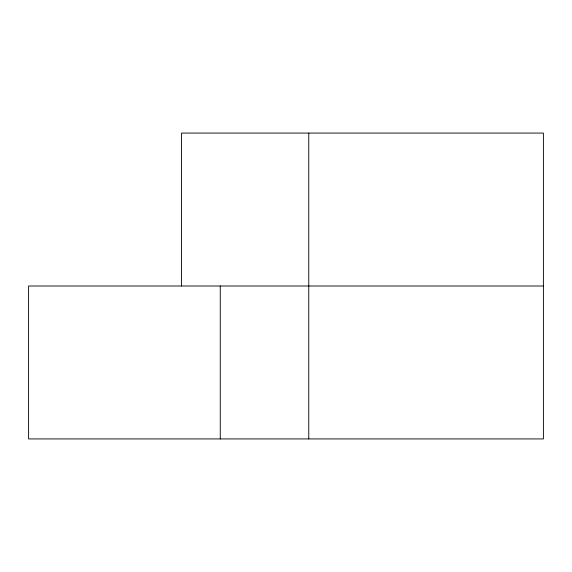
<?xml version="1.0" encoding="UTF-8"?>
<svg xmlns="http://www.w3.org/2000/svg" width="572" height="572" viewBox="0 0 572 572"><rect width="100%" height="100%" fill="white"/><g stroke="black" fill="none" stroke-linecap="round" stroke-linejoin="round"><path stroke-width="0.86" d="M543.4 286L28.6 286L28.6 438.931L543.4 438.931L543.4 133.069L181.531 133.069L181.531 286M308.766 133.069L308.766 438.931M220.263 286L220.263 438.931"/></g></svg>
